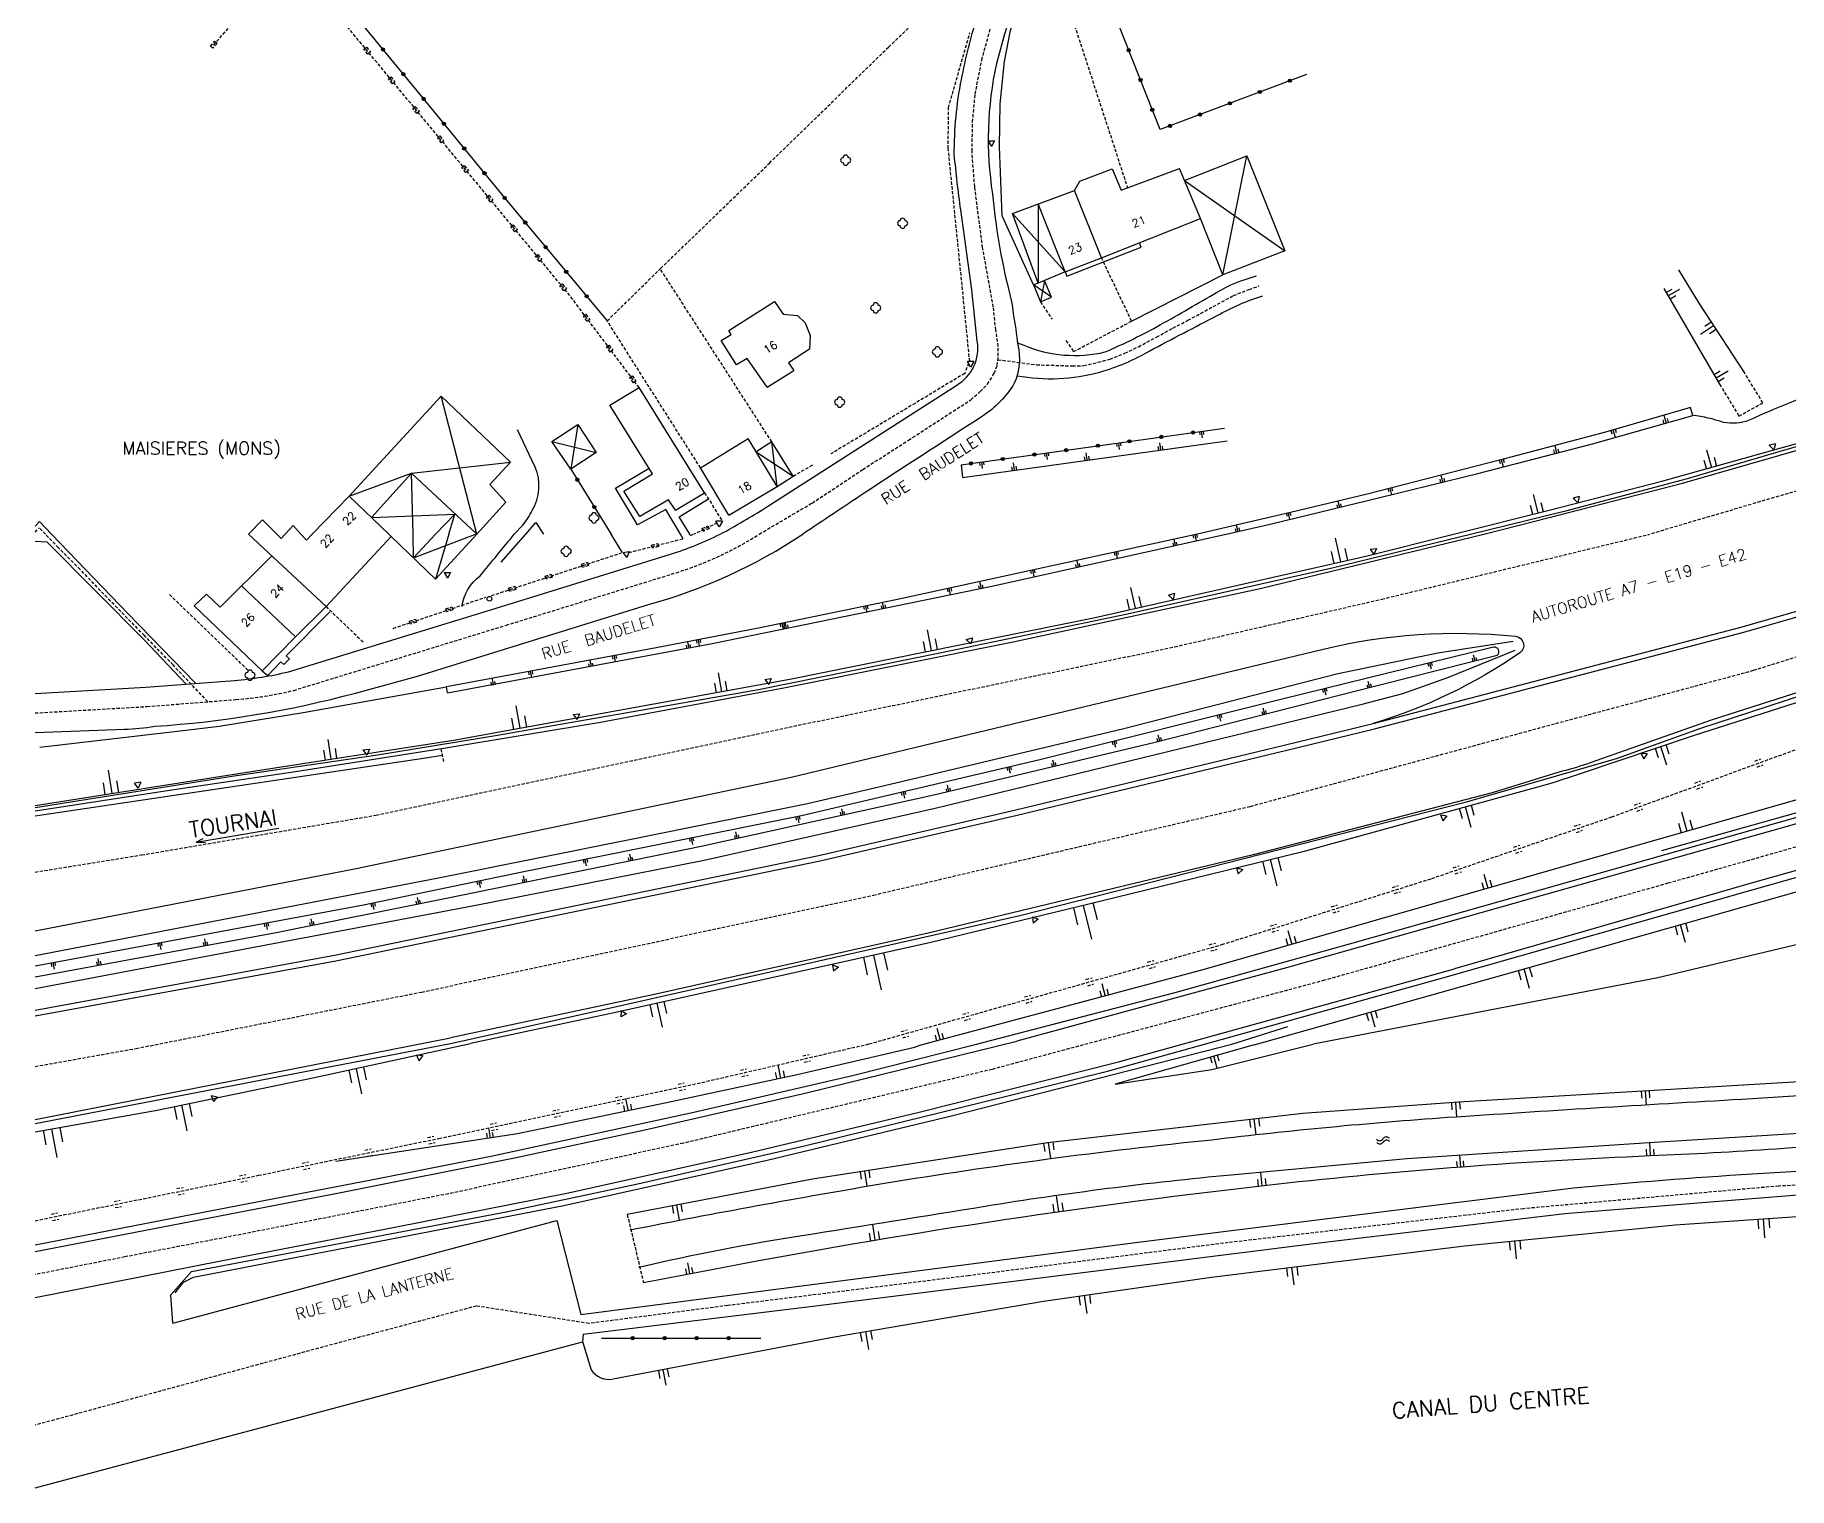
# Model space of a CAD drawing. Header units: millimetres. Extents: x 120999 to 122000, y 130000 to 131001.
# Drawn here: x 121000 to 121274, y 130351 to 130577.9 of the extents above; entities that cross this region are included whole.
import ezdxf
from ezdxf.enums import TextEntityAlignment as Align

# ---------------------------------------------------------------- set-up
doc = ezdxf.new("R2010")
doc.units = ezdxf.units.MM
doc.linetypes.add('DASHED', pattern=[0.75, 0.5, -0.25])
doc.layers.get('0').update_dxf_attribs({"linetype": 'CONTINUOUS'})
for name, color, linetype in [('W0001', 6, 'DASHED'), ('W0008', 7, 'CONTINUOUS'), ('W0100', 7, 'CONTINUOUS'), ('W0112', 1, 'DASHED'), ('W0211', 2, 'CONTINUOUS'), ('W0220', 5, 'DASHED'), ('W0300', 7, 'CONTINUOUS'), ('W0310', 3, 'CONTINUOUS'), ('W0322', 7, 'CONTINUOUS'), ('W0420', 7, 'CONTINUOUS'), ('W0471', 7, 'CONTINUOUS'), ('W0515', 5, 'CONTINUOUS'), ('W0980', 7, 'CONTINUOUS'), ('W0984', 7, 'CONTINUOUS'), ('W0989', 7, 'CONTINUOUS'), ('W0991', 7, 'CONTINUOUS')]:
    doc.layers.add(name, color=color, linetype=linetype)
doc.styles.get("Standard").update_dxf_attribs({"font": 'romans.shx', "width": 0.85})

# ---------------------------------------------------------------- blocks, each defined once
blk = doc.blocks.new('OH01')
at = {"layer": 'W0322', "color": 0}
for radius in [0.25, 0.15]:
    blk.add_circle((0, 0), radius, dxfattribs=at)
blk = doc.blocks.new('TP15')
at = {"color": 0}
for p, q in [((0, 1), (0, 0)), ((-0.289, 0.5), (-0.289, 0)), ((0.289, 0.5), (0.289, 0))]:
    blk.add_line(p, q, dxfattribs=at)
blk = doc.blocks.new('BI04')
at = {"layer": 'W0471', "color": 0}
for p, q in [((-1, -0.58), (0, 1.15)), ((0, 1.15), (1, -0.58)), ((-1, -0.58), (1, -0.58))]:
    blk.add_line(p, q, dxfattribs=at)
blk = doc.blocks.new('TP10')
at = {"layer": 'W0300', "color": 0}
for centre, start, end in [((-0.4, 0), 90, 270), ((0, 0.4), 0, 180), ((0.4, 0), 270, 90), ((0, -0.4), 180, 360)]:
    blk.add_arc(centre, 0.4, start, end, dxfattribs=at)
blk = doc.blocks.new('OH02')
at = {"layer": 'W0112', "color": 0}
for p, q in [((-0.5, 0.25), (0.5, 0.25)), ((-0.5, -0.25), (-0.5, 0.25)), ((0.5, 0.25), (0.5, -0.25)), ((0.5, -0.25), (-0.5, -0.25))]:
    blk.add_line(p, q, dxfattribs=at)
blk = doc.blocks.new('TP06')
at = {"layer": 'W0220', "color": 0}
for p, q in [((-0.5, 0.5), (0.5, 0.5)), ((-0.5, -0.5), (0.5, -0.5))]:
    blk.add_line(p, q, dxfattribs=at)
blk = doc.blocks.new('TP09')
at = {"color": 2}
blk.add_line((0, -1), (0, 1), dxfattribs=at)
blk = doc.blocks.new('BI02')
at = {"layer": 'W0420', "color": 0}
blk.add_circle((0, 0), 0.75, dxfattribs=at)
blk = doc.blocks.new('TP12')
at = {"layer": 'W0515', "color": 0}
for centre, start, end in [((-0.5, 0.625), 216.8699, 323.1301), ((0.5, -0.125), 36.8699, 143.1301), ((0.5, -0.625), 36.8699, 143.1301), ((-0.5, 0.125), 216.8699, 323.1301)]:
    blk.add_arc(centre, 0.625, start, end, dxfattribs=at)

msp = doc.modelspace()

# ---------------------------------------------------------------- linework, layer by layer
at = {"layer": 'W0001'}
for points in [[(121113.13, 130500), (121121.38, 130504.86), (121129.32, 130510.11), (121136.47, 130514.69), (121142.77, 130518.79), (121146.2, 130520.99), (121147.65, 130522.29), (121148.8, 130523.42), (121149.85, 130525.14), (121150.3, 130526.33), (121150.48, 130527.81), (121150.45, 130529.32), (121150.09, 130531.89), (121149.7, 130535.48), (121148.03, 130544.76), (121146.79, 130554.25), (121146.37, 130559.77), (121146.46, 130564.37), (121146.86, 130568.72), (121147.9, 130574.05), (121149.38, 130579.5)], [(121500, 130579.91), (121493.48, 130577.48), (121472.18, 130570.03), (121447.59, 130561.33), (121424.36, 130553.34), (121400.99, 130545.67), (121378.3, 130538.07), (121361.05, 130532.67), (121344.01, 130527.52), (121321.69, 130520.44), (121301.91, 130514.61), (121252.28, 130500)], [(121150.41, 130527.25), (121156.45, 130526.46), (121162.05, 130526.27), (121163.83, 130526.32), (121166.05, 130526.84), (121167.93, 130527.33), (121170.25, 130528.27), (121172.37, 130529.28), (121175.2, 130530.79), (121177.75, 130532.18), (121180.11, 130533.4), (121187.21, 130537.26), (121189.66, 130538.23), (121191.25, 130538.76)], [(121000, 130500.31), (121000.64, 130501)], [(121448.03, 130500), (121405.1, 130487.82), (121366.01, 130476.79), (121312.62, 130461.72), (121255.1, 130445.48), (121201.43, 130430.32), (121149.53, 130416.42), (121101.28, 130404.88), (121064.6, 130396.99), (121032.17, 130390.64), (121014.04, 130387.13), (121000, 130384.36)], [(121000, 130416.87), (121015.79, 130419.68), (121060.38, 130428.49), (121130.96, 130443.63), (121189.84, 130457.49), (121237.58, 130470.44), (121268.48, 130478.74), (121298.85, 130488.31), (121338.55, 130500)], [(121001.61, 130500), (121000.64, 130501)], [(121026.99, 130473.82), (121021.55, 130479.58), (121017.07, 130484.18), (121011.79, 130489.55), (121007.03, 130494.49), (121003.66, 130497.88), (121001.61, 130500)], [(121368.62, 130399.09), (121338.81, 130399.92), (121306.43, 130399.74), (121272.4, 130398.19), (121232.54, 130394.66), (121186.41, 130389.36), (121145.84, 130384.19), (121108.2, 130379.53), (121086.53, 130376.73), (121068.94, 130379.45), (121047.19, 130373.65), (121000, 130360.85)]]:
    msp.add_lwpolyline(points, dxfattribs=at)
for points in [[(121000, 130447.23), (121016.64, 130449.9), (121053.26, 130456.11), (121117.76, 130469.85), (121178.03, 130482.41), (121210.39, 130489.85), (121252.28, 130500, -0.006778)], [(121000, 130472.07), (121017.5, 130473.08), (121031.38, 130474.17, 0.039771), (121040.4, 130475.6), (121073.59, 130485.78), (121100.15, 130493.98, 0.06731), (121113.13, 130500, 0.041702)]]:
    msp.add_lwpolyline(points, format="xyb", dxfattribs=at)
at = {"layer": 'W0008'}
for points in [[(121170.02, 130630.54, 0.098476), (121166.57, 130626.73, 0.114761), (121164.99, 130621.82, -0.021975), (121161.47, 130606.6, -0.023622), (121156.19, 130591.54, 0.03421), (121150.18, 130573.52, 0.091936), (121149.57, 130553.13, 0.038344), (121152.12, 130538.07, -0.036239), (121152.82, 130534.46, -0.008866), (121153.52, 130529.55, -0.165306), (121152.98, 130523.56, -0.108736), (121148.01, 130518.41, 0.001914), (121129.5, 130506.38, 0.000922), (121119.94, 130500, -0.007541)], [(121226.35, 130500), (121234.31, 130502.02), (121257.34, 130507.97), (121292.72, 130518.12, 0.006868), (121328.1, 130528.5, -0.002577), (121358.05, 130537.57, 0.009286), (121386.49, 130546.6, 0.003056), (121411.13, 130555.1), (121430.06, 130561.51), (121455.24, 130570.27), (121478.27, 130578.22), (121488.75, 130581.9), (121495.17, 130584.06), (121500, 130585.93)], [(121114.15, 130504.15), (121143.99, 130523.28, 0.309175), (121147.2, 130530.14), (121146.32, 130538.18), (121144.6, 130550.65, -0.007986), (121143.6, 130559.3, -0.048602), (121144.72, 130570.98, -0.025587), (121147.17, 130580.82, -0.025407)], [(121153.49, 130529.87), (121154.47, 130529.49, 0.157011), (121167.17, 130528.46, 0.026828), (121175.82, 130532.72, 0.005071), (121184.59, 130537.76, -0.070455), (121190.79, 130540.32)], [(121153.41, 130524.75, 0.113883), (121166.32, 130525.32, 0.065313), (121174.13, 130528.64, -0.002271), (121184.67, 130534.14, -0.051653), (121191.78, 130537.22, -0.56005)], [(121290.13, 130525.88, 0.033091), (121274.04, 130520.48, 0.013964), (121267.76, 130517.78, -0.137006), (121263.77, 130517.45, 0.05827), (121258.96, 130518.53, 2.41543)], [(121107.04, 130500, 0.019545), (121114.15, 130504.15)], [(121000, 130469.05), (121013.95, 130469.54, 0.029672), (121018.7, 130469.99, 0.049288), (121050.04, 130475.19), (121059.75, 130477.83), (121095.85, 130489.01, 0.07979), (121119.94, 130500, 0.07979)], [(121000, 130475.09), (121017.29, 130476.09), (121031.15, 130477.17, 0.039358), (121039.61, 130478.51), (121072.7, 130488.66), (121099.26, 130496.87, 0.041702), (121107.04, 130500, 0.041702)], [(121356.53, 130500), (121313.2, 130486.87), (121289.68, 130479.84), (121261.99, 130471.02), (121242.95, 130464.28, -0.023501), (121238.58, 130462.97), (121227.63, 130459.62), (121190.3, 130449.9), (121139.5, 130437.71), (121096.52, 130428.05), (121064.89, 130421.33)], [(121000, 130438.03), (121050.18, 130447.78), (121118.11, 130462.07), (121188.68, 130479), (121201, 130482, -0.084832), (121231.28, 130484.05, -0.697876), (121231.95, 130481.48, -0.078603), (121209.03, 130470.43, 15.685244)], [(121021.51, 130376.78), (121081.52, 130392.83), (121085.26, 130378.14), (121171.91, 130389.36), (121240.33, 130397.93, -0.015272), (121296.23, 130401.4, -0.023853), (121368.61, 130400.87, -3.252177)]]:
    msp.add_lwpolyline(points, format="xyb", dxfattribs=at)
for points in [[(121002.56, 130500), (121000.7, 130501.96), (121000, 130501.23)], [(121000, 130424.77), (121046.96, 130433.37), (121122.39, 130448.91), (121153.41, 130456.1), (121195.57, 130466.25), (121209.25, 130469.59), (121266.93, 130484.68), (121320.19, 130500)], [(121000, 130425.65), (121046.79, 130434.23), (121122.2, 130449.76), (121153.21, 130456.95), (121195.36, 130467.1), (121209.03, 130470.43), (121266.7, 130485.52), (121317.03, 130500)], [(121000, 130456.8), (121021.35, 130460.09), (121040.68, 130462.93), (121064.16, 130466.62), (121088.32, 130470.65), (121117.21, 130476.04), (121152.81, 130483.2), (121191.4, 130491.53), (121226.35, 130500)], [(121025.11, 130476.69), (121014.52, 130487.57), (121002.56, 130500)], [(121146.88, 130420.31), (121177.91, 130428.39), (121205.93, 130436.2), (121318.3, 130467.99), (121390.33, 130488.34), (121431.56, 130500)], [(121435.38, 130500), (121385.38, 130486), (121311.19, 130464.92), (121233.75, 130443.12), (121196.23, 130432.49), (121153.39, 130420.83)], [(121219.9, 130430.69), (121267.86, 130444.34), (121333.41, 130462.9), (121347.51, 130466.87), (121395.11, 130480.39), (121452.21, 130496.44), (121464.5, 130500)], [(121461.1, 130500), (121440.28, 130494.17), (121388.86, 130479.57), (121345.68, 130467.35), (121267.95, 130445.46), (121221.73, 130432.13)], [(121000, 130498.92), (121001.86, 130498.79), (121017.04, 130483.51), (121023.6, 130476.57)], [(121000, 130455.99), (121060.69, 130465.02), (121063.63, 130465.47)], [(121000, 130380.8), (121029.03, 130386.53), (121056.18, 130391.77), (121083.31, 130397.14), (121112.13, 130403.52), (121138.1, 130409.74), (121169.23, 130417.59), (121221.73, 130432.13)], [(121021.51, 130376.78), (121021.2, 130381.18), (121024.45, 130384.84), (121073.6, 130394.16), (121093.91, 130398.5), (121120.22, 130404.46), (121147.97, 130411.3), (121167.56, 130416.12), (121219.9, 130430.69)], [(121000, 130408.57), (121064.89, 130421.33)], [(121000, 130387.98), (121016.98, 130391.24), (121047.79, 130397.21), (121074.92, 130402.59), (121095.25, 130406.99), (121120.51, 130412.74), (121153.39, 130420.83)], [(121000, 130389), (121023.27, 130393.55), (121053.87, 130399.41), (121071.46, 130402.91), (121102.9, 130409.71), (121127.91, 130415.5), (121146.88, 130420.31)], [(121085.6, 130375.05), (121121.5, 130379.41), (121160.78, 130384.34), (121200.63, 130389.33), (121238.97, 130393.91), (121276.68, 130396.93), (121290.98, 130397.63), (121313.69, 130398.21), (121324.4, 130398.33), (121341.43, 130398.21), (121368.59, 130397.16)], [(121000, 130351.05), (121085.53, 130373.87)]]:
    msp.add_lwpolyline(points, dxfattribs=at)
at = {"layer": 'W0100'}
for points in [[(121160.94, 130540.97), (121156.71, 130539.22), (121152.68, 130550.08), (121162.36, 130553.69), (121163.22, 130555.11), (121168.25, 130557.06), (121169.66, 130553.7), (121178.8, 130557.08)], [(121182.08, 130549.28), (121178.8, 130557.08)], [(121179.57, 130555.25), (121189.33, 130559.07), (121195.24, 130544.25), (121185.57, 130540.5), (121182.08, 130549.28)], [(121185.57, 130540.5), (121189.33, 130559.07)], [(121179.57, 130555.25), (121195.24, 130544.25)], [(121156.71, 130551.59), (121156.71, 130539.22)], [(121160.94, 130540.97), (121156.71, 130551.59)], [(121166.58, 130543.18), (121162.36, 130553.69)], [(121160.94, 130540.97), (121152.68, 130550.08)], [(121166.58, 130543.18), (121182.08, 130549.28)], [(121160.94, 130540.97), (121166.58, 130543.18)], [(121156.71, 130539.22), (121155.97, 130538.93), (121157.08, 130536.27), (121158.81, 130536.99), (121157.68, 130539.62), (121157.08, 130536.27)], [(121158.81, 130536.99), (121155.97, 130538.93)], [(121109.6, 130526.44), (121107.19, 130530.24), (121108.77, 130531.19), (121108.37, 130531.82), (121115.53, 130536.32), (121116.88, 130534.38), (121119.09, 130534.16), (121120.3, 130532.99), (121121.07, 130531.05), (121120.98, 130528.89), (121117.69, 130526.78), (121118.54, 130525.54)], [(121111.25, 130527.45), (121109.6, 130526.44)], [(121114.36, 130522.96), (121111.25, 130527.45)], [(121114.36, 130522.96), (121118.54, 130525.54)], [(121049.09, 130505.93), (121063.42, 130521.53), (121074.27, 130511.24), (121071.05, 130507.75), (121073.53, 130505), (121069, 130500), (121063.42, 130521.53)], [(121098.97, 130505.36), (121094.5, 130502.78), (121091.98, 130506.71), (121096.47, 130509.43), (121089.78, 130520.12), (121094.36, 130522.88)], [(121104.6, 130506.47), (121094.36, 130522.88)], [(121080.74, 130514.47), (121084.81, 130517.12), (121087.68, 130512.76), (121083.69, 130510.15), (121080.74, 130514.47), (121087.68, 130512.76)], [(121084.81, 130517.12), (121083.69, 130510.15)], [(121103.96, 130510.35), (121111.41, 130514.96)], [(121115.91, 130507.44), (121111.41, 130514.96)], [(121115.91, 130507.44), (121118.43, 130509.08), (121115.1, 130514.41), (121112.66, 130512.87), (121118.43, 130509.08)], [(121115.91, 130507.44), (121115.1, 130514.41)], [(121049.09, 130505.93), (121058.82, 130509.5), (121074.27, 130511.24)], [(121108.4, 130502.94), (121103.96, 130510.35)], [(121058.82, 130509.5), (121052.54, 130502.61), (121065.55, 130503.12)], [(121059.08, 130500), (121058.82, 130509.5)], [(121058.82, 130509.5), (121069, 130500)], [(121043.29, 130500), (121049.09, 130505.93), (121055.25, 130500)], [(121100.05, 130503.73), (121098.97, 130505.36)], [(121100.05, 130503.73), (121104.6, 130506.47)], [(121108.4, 130502.94), (121115.91, 130507.44)], [(121033.34, 130500), (121035.54, 130502.24), (121037.75, 130500)], [(121062.58, 130500), (121065.55, 130503.12)], [(121064.66, 130500), (121065.55, 130503.12)], [(121045.45, 130488.69), (121033.34, 130500)], [(121037.75, 130500), (121038.44, 130499.31), (121039.05, 130500)], [(121039.05, 130500), (121040.31, 130501.33), (121041.53, 130500)], [(121041.53, 130500), (121042.4, 130499.08), (121043.29, 130500)], [(121045.45, 130488.69), (121055.65, 130499.61)], [(121055.65, 130499.61), (121055.25, 130500)], [(121062.54, 130492.98), (121055.65, 130499.61)], [(121059.1, 130496.29), (121059.08, 130500)], [(121059.1, 130496.29), (121068.83, 130500)], [(121059.1, 130496.29), (121062.58, 130500)], [(121064.66, 130500), (121062.54, 130492.98)], [(121062.54, 130492.98), (121069, 130500)], [(121024.86, 130488.8), (121026.78, 130490.61), (121028.93, 130488.58), (121036.98, 130496.6)], [(121040.7, 130483.94), (121032.21, 130491.97)], [(121035.49, 130478.63), (121024.86, 130488.8)], [(121040.7, 130483.94), (121045.45, 130488.69)], [(121035.49, 130478.63), (121040.7, 130483.94)]]:
    msp.add_lwpolyline(points, dxfattribs=at)
at = {"layer": 'W0112'}
for points in [[(121157.98, 130592.96), (121170.67, 130554.08)], [(121027.86, 130576.37), (121039.82, 130589.93)], [(121094.36, 130522.88), (121083.55, 130537.25), (121040.4, 130589.37)], [(121103.96, 130510.35), (121089.38, 130533.3), (121097.73, 130541.5), (121114.71, 130557.93), (121133.35, 130576.08), (121140.71, 130583.15)], [(121146.02, 130526.97), (121142.66, 130560.23), (121142.69, 130566.57), (121146.03, 130578.27)], [(121161.05, 130530.25), (121162.24, 130528.51), (121171.3, 130533.26), (121166.58, 130543.18)], [(121115.1, 130514.41), (121097.67, 130541.44)], [(121157.08, 130536.27), (121158.87, 130533.57)], [(121145.83, 130526.71), (121145.24, 130525.1), (121124.33, 130512.54)], [(121263.17, 130523.42), (121266.18, 130518.45), (121269.93, 130520.52), (121267.03, 130525.23)], [(121118.43, 130509.08), (121121.6, 130510.87)], [(121104.6, 130506.47), (121107.37, 130502.01)], [(121092.72, 130497.12), (121101.25, 130499.29)], [(121102.4, 130499.8), (121102.91, 130500)], [(121106.54, 130501.71), (121102.91, 130500)], [(121071.31, 130490.4), (121091.63, 130497.08)], [(121033.25, 130478.77), (121020.8, 130490.74)], [(121045.45, 130488.69), (121051.42, 130483)], [(121055.95, 130485.29), (121070.4, 130490.15)], [(121092.51, 130393.73), (121095.04, 130383.15)]]:
    msp.add_lwpolyline(points, dxfattribs=at)
at = {"layer": 'W0211'}
for points in [[(121221.58, 130500), (121236.56, 130503.76), (121254.13, 130508.25), (121277.25, 130514.72), (121312.95, 130524.9), (121345.55, 130534.71), (121357.77, 130538.48), (121377.9, 130544.74, -0.287922), (121379.49, 130546.22), (121383.1, 130547.52), (121388.85, 130549.61), (121399.25, 130553.13), (121410.06, 130556.79), (121421.13, 130560.56), (121433.6, 130564.8), (121445.31, 130568.84), (121455.83, 130572.54), (121468.43, 130576.9), (121480.47, 130581.15), (121487.6, 130583.73), (121500, 130588.18)], [(121000, 130430.87), (121037.4, 130437.76), (121064.03, 130443.11), (121104.04, 130451.27), (121140.41, 130459.29), (121174.96, 130467.53), (121205.98, 130475.43), (121228.42, 130481.08, 0.797411), (121227.86, 130482.33), (121194.82, 130474.21), (121156.96, 130464.75), (121119.73, 130455.99), (121076.11, 130447.2), (121051.31, 130442.04), (121000, 130432.52)], [(121190.43, 130420.25), (121236.53, 130433.19), (121300.35, 130451.27), (121338.73, 130462.06, -0.396839), (121365.41, 130449.79, -0.12188), (121367.58, 130434.41), (121367.37, 130415.55, 0.285377), (121368.49, 130413.7, 0.669391)], [(121368.56, 130402.96), (121364.95, 130403.27, -0.423187), (121355.65, 130412.63), (121355.25, 130419.87), (121353.57, 130441, 0.277252), (121346.67, 130450.94, 0.128325), (121337.81, 130450.8), (121266.83, 130433.88), (121253.5, 130430.73), (121199.66, 130420.36)], [(121095.04, 130383.15), (121109.28, 130385.84, -0.01897), (121193.79, 130398.48, -0.017309), (121252.3, 130402.94, 0.013365), (121291.71, 130405.62), (121350.07, 130409.24)]]:
    msp.add_lwpolyline(points, format="xyb", dxfattribs=at)
for points in [[(121267.03, 130525.23), (121259.96, 130536.06), (121256.78, 130541.27)], [(121254.45, 130538.37), (121263.17, 130523.42)], [(121258.96, 130518.53), (121258.6, 130519.76), (121245.34, 130515.94), (121228.77, 130511.53), (121208.11, 130506.26), (121196.13, 130503.37), (121181.58, 130500)], [(121186.1, 130500), (121193.17, 130501.62), (121210.1, 130505.71), (121225.41, 130509.47), (121243.33, 130514.11), (121258.96, 130518.53)], [(121144.69, 130510.84), (121144.88, 130508.86), (121186.21, 130514.59)], [(121000, 130457.64), (121033.74, 130462.92), (121065.37, 130467.81), (121117.92, 130477.33), (121165.6, 130487.01), (121207.88, 130496.56), (121221.58, 130500)], [(121181.58, 130500), (121150.05, 130493.12), (121134.75, 130489.8), (121113.01, 130485.31), (121097.04, 130482.24), (121064.28, 130476.15)], [(121064.42, 130475.22), (121105.8, 130482.9), (121149.45, 130491.86), (121186.1, 130500)], [(121361.24, 130500), (121326.04, 130489.31), (121284.57, 130476.7), (121259.01, 130468.49), (121241.37, 130462.57), (121236.81, 130461.05), (121198.06, 130450.41), (121166.53, 130442.68), (121139.75, 130436.19), (121089.76, 130425.11), (121068.01, 130420.43)], [(121422.37, 130500), (121378.75, 130487.83), (121273.2, 130457.95)], [(121000.75, 130466.73), (121022.65, 130469.31), (121028.76, 130469.99), (121041.89, 130472.13), (121064.28, 130476.15)], [(121064.42, 130475.22), (121064.28, 130476.15)], [(121273.2, 130457.95), (121182.43, 130431.94), (121138.35, 130420.18)], [(121000, 130406.66), (121019.06, 130410.06), (121043.38, 130415.09), (121068.01, 130420.43)], [(121138.35, 130420.18), (121137.2, 130419.76), (121119.07, 130415.57), (121098.63, 130411.18), (121075.37, 130406.36), (121046.99, 130402.05)], [(121190.43, 130420.25), (121168.74, 130414.08), (121183.83, 130416.38), (121199.66, 130420.36)], [(121350.22, 130418.88), (121273, 130414.3), (121222.39, 130411.28), (121198.06, 130409.54), (121158.18, 130404.95), (121121.47, 130399.26), (121092.51, 130393.73)]]:
    msp.add_lwpolyline(points, dxfattribs=at)
at = {"layer": 'W0220'}
for points in [[(121130.28, 130420.39), (121185.41, 130435.9), (121218.19, 130446.22), (121246.33, 130455.85), (121283.64, 130469.51), (121311.45, 130478.6), (121352.64, 130491.33), (121380.63, 130499.4), (121382.72, 130500)], [(121000, 130392.78), (121034.89, 130399.87), (121063.08, 130405.63), (121103.45, 130414.21), (121130.28, 130420.39)]]:
    msp.add_lwpolyline(points, dxfattribs=at)
at = {"layer": 'W0310'}
for points in [[(121155.97, 130538.93), (121151.1, 130549.71), (121150.67, 130560.54), (121150.76, 130567.21), (121151.46, 130573.81), (121152.4, 130578.65), (121153.97, 130583.61), (121156.19, 130589.96), (121157.04, 130591.81), (121157.98, 130592.96)], [(121072.82, 130495.6), (121076.66, 130500)], [(121076.66, 130500), (121078.24, 130501.83), (121079.43, 130500)]]:
    msp.add_lwpolyline(points, dxfattribs=at)
at = {"layer": 'W0322'}
for points in [[(121062.95, 130622.94), (121052.11, 130608.96), (121047.9, 130603.59), (121041.58, 130591.02), (121045.51, 130586.42), (121059.65, 130569.26), (121073.35, 130552.53), (121089.38, 130533.3)], [(121198.61, 130571.8), (121175.76, 130563.18), (121161.65, 130598.83)], [(121500, 130586.4), (121486.55, 130581.72), (121456.35, 130571.3), (121427, 130561.03), (121401.13, 130552.29), (121380.2, 130545.14), (121364.24, 130540.03), (121335.78, 130531.24), (121312.43, 130524.29), (121272.07, 130512.76), (121258.1, 130508.66), (121239.08, 130503.61), (121224.46, 130500)], [(121144.69, 130510.84), (121185.84, 130516.57)], [(121083.69, 130510.15), (121090, 130500)], [(121224.46, 130500), (121202.61, 130494.71), (121170.68, 130487.5), (121141.6, 130481.47), (121113.03, 130475.71), (121095.2, 130472.54), (121071.95, 130468.49), (121053.52, 130465.48), (121031.1, 130462.19), (121000, 130457.26)], [(121065.18, 130420.53), (121089.24, 130425.88), (121153.85, 130440.46), (121223.64, 130458.19), (121247.07, 130464.98), (121260.06, 130469.64), (121284.3, 130477.54), (121358.26, 130500)], [(121091.73, 130497.19), (121090, 130500)], [(121429.95, 130500), (121414.11, 130495.56), (121339.13, 130474.44), (121254.11, 130450.57)], [(121230.93, 130483.22), (121219.16, 130481.4), (121203.31, 130478.13), (121170.08, 130469.59), (121133.59, 130460.91), (121120.69, 130457.9), (121093.12, 130452.3), (121063.05, 130446.27), (121000, 130434.16)], [(121000, 130429.02), (121068.6, 130442.02), (121104.54, 130449.07), (121140.59, 130457.19), (121207.34, 130473.43), (121213.65, 130475.13), (121220.71, 130477.59), (121231.2, 130481.87)], [(121186.97, 130420.36), (121195.73, 130423.11)], [(121000, 130407.98), (121065.18, 130420.53)], [(121021.91, 130381.53), (121023.17, 130383.2), (121024.74, 130383.94), (121082.59, 130395.13), (121114.35, 130402.25), (121143.59, 130409.26), (121186.97, 130420.36)], [(121088.48, 130374.45), (121113.36, 130374.45)]]:
    msp.add_lwpolyline(points, dxfattribs=at)
at = {"layer": 'W0515'}
for points in [[(121092.98, 130391.36, -0.007093), (121132.7, 130398.63, -0.015231), (121183.82, 130405.43, -0.012355), (121220.63, 130408.93, -0.002399), (121266.68, 130411.77), (121350.2, 130417.15)], [(121350.04, 130411.14), (121295.76, 130407.67), (121252.15, 130404.96), (121214.32, 130402.43), (121186.86, 130399.9, 0.017421), (121148.4, 130395, -0.001448), (121119.76, 130390.42, 0.017917), (121094.34, 130385.49, 0.269276)], [(121085.6, 130375.05), (121085.52, 130373.89), (121086.85, 130369.48, 0.293119), (121090.32, 130368.06), (121124.57, 130374.59), (121157.52, 130380.24), (121183.79, 130383.98), (121223.29, 130388.88), (121256.24, 130392.16), (121309.66, 130395.76), (121329.44, 130396.91)]]:
    msp.add_lwpolyline(points, format="xyb", dxfattribs=at)
at = {"layer": 'W0984'}
for points in [[(121025.15, 130451.89), (121038.08, 130454.08)], [(121025.15, 130451.89), (121026.25, 130452.48)], [(121025.15, 130451.89), (121026.61, 130451.82)]]:
    msp.add_lwpolyline(points, dxfattribs=at)
at = {"layer": 'W0989'}
for points in [[(121160.94, 130540.97), (121161.19, 130540.31), (121172.79, 130544.84), (121172.52, 130545.52)], [(121171.3, 130533.26), (121185.57, 130540.5)], [(121100.81, 130500), (121098.52, 130503.85), (121094.12, 130501.45), (121090.68, 130507.17), (121095.91, 130510.31)], [(121102.28, 130500), (121100.63, 130502.7), (121105.19, 130505.52)], [(121101.25, 130499.29), (121100.81, 130500)], [(121102.4, 130499.8), (121102.28, 130500)], [(121035.49, 130478.63), (121036.36, 130477.92), (121038.4, 130480.08), (121038.86, 130479.62), (121039.74, 130480.54), (121039.24, 130481), (121046.04, 130487.87)]]:
    msp.add_lwpolyline(points, dxfattribs=at)
for points in [[(121077.67, 130503.7, 0.238152), (121078.14, 130510.47), (121075.34, 130516.3)], [(121074.87, 130500), (121076.21, 130501.4, 0.037447), (121077.67, 130503.7, 0.079958)], [(121066.7, 130488.71, -0.200718), (121069.51, 130493.47, -0.000039), (121074.87, 130500, -0.000039)]]:
    msp.add_lwpolyline(points, format="xyb", dxfattribs=at)

# ---------------------------------------------------------------- block references
at = {"layer": 'W0112'}
for name, p, rotation in [('OH02', (121027.91, 130576.43), 48.56094047473026), ('OH02', (121051.88, 130575.51), 129.6239207356992), ('OH02', (121055.71, 130570.88), 129.6239207356992), ('OH02', (121059.53, 130566.26), 129.6239207356992), ('OH02', (121063.36, 130561.64), 129.6239207356992), ('OH02', (121067.18, 130557.02), 129.6239207356992), ('OH02', (121071.01, 130552.4), 129.6239207356992), ('OH02', (121074.84, 130547.78), 129.6239207356992), ('OH02', (121078.66, 130543.15), 129.6239207356992), ('OH02', (121082.49, 130538.53), 129.6239207356992), ('OH02', (121086.16, 130533.79), 126.9385086333505), ('OH02', (121089.76, 130528.99), 126.9385086333505), ('OH02', (121093.37, 130524.19), 126.9385086333505), ('OH02', (121104.77, 130500.88), 205.2358508682892), ('OH02', (121096.87, 130498.18), 14.29312868237648), ('OH02', (121085.93, 130495.21), 18.20286475307341), ('OH02', (121074.53, 130491.46), 18.20286475307341), ('OH02', (121080.23, 130493.34), 18.20286475307341), ('OH02', (121064.71, 130488.24), 18.60853130790209), ('OH02', (121059.03, 130486.33), 18.60853130790209), ('TP09', (121063.64, 130465.48), 11.29562999324915)]:
    msp.add_blockref(name, p, dxfattribs=dict(at, rotation=rotation))
at = {"layer": 'W0211'}
for p, xscale, yscale, zscale, rotation in [((121255.13, 130537.21), 2.027449859260566, 2.027449859260566, 2.027449859260566, 300.258842955429), ((121262.23, 130532.58), 2.422714693407364, 2.422714693407364, 2.422714693407364, 123.1615151875065), ((121262.63, 130524.34), 2.190026081778875, 2.190026081778875, 2.190026081778875, 300.2588429554703), ((121254.79, 130517.35), 1.261955274277913, 1.261955274277913, 1.261955274277913, 15.81277882831753), ((121182.24, 130516.06), 1.049221008874602, 1.049221008874602, 1.049221008874602, 187.9283307628901), ((121246.56, 130516.29), 1.224654930830926, 1.224654930830926, 1.224654930830926, 196.0732097417977), ((121169.29, 130514.26), 1.049221008874602, 1.049221008874602, 1.049221008874602, 187.9283307628901), ((121175.82, 130513.15), 1.143543263528591, 1.143543263528591, 1.143543263528591, 7.893279334564581), ((121237.7, 130512.65), 1.21455261765184, 1.21455261765184, 1.21455261765184, 14.50117852446195), ((121261.89, 130510.42), 2.877422680016643, 2.877422680016644, 2.877422680016644, 15.63113989398244), ((121147.89, 130511.28), 1.049221008874602, 1.049221008874602, 1.049221008874602, 187.9283307628901), ((121152.97, 130509.99), 1.143543263528591, 1.143543263528591, 1.143543263528591, 7.893279334564581), ((121158.01, 130512.69), 1.049221008874602, 1.049221008874602, 1.049221008874602, 187.9283307628901), ((121164.32, 130511.56), 1.143543263528591, 1.143543263528591, 1.143543263528591, 7.893279334564581), ((121229.09, 130511.61), 1.152231506663099, 1.152231506663099, 1.152231506663099, 194.9167476171046), ((121219.89, 130508.11), 1.1131565733566, 1.1131565733566, 1.1131565733566, 13.79905066343777), ((121203.76, 130504.18), 1.00296218816895, 1.00296218816895, 1.00296218816895, 13.57829096964239), ((121211.69, 130507.17), 1.041522924922836, 1.041522924922836, 1.041522924922836, 194.3010416556318), ((121234.75, 130503.31), 2.973995119870211, 2.973995119870211, 2.973995119870211, 14.09064796903141), ((121195.81, 130503.29), 1.007505138418255, 1.007505138418255, 1.007505138418255, 193.0417066717767), ((121187.89, 130500.41), 1.024119375061319, 1.024119375061319, 1.024119375061319, 12.92505817254411), ((121203.95, 130495.67), 3.77242491858077, 3.77242491858077, 3.77242491858077, 12.72033137653659), ((121171.85, 130488.43), 3.304011651631729, 3.304011651631729, 3.304011651631729, 12.72033137632614), ((121140, 130481.82), 3.310844045560203, 3.310844045560203, 3.310844045560203, 11.48084840189339), ((121107.24, 130475.4), 3.000763314967505, 3.000763314967506, 3.000763314967506, 10.27421074600305), ((121075.74, 130469.69), 3.570648472061303, 3.570648472061303, 3.570648472061303, 10.27421074601416), ((121046.21, 130464.85), 3.130842673622606, 3.130842673622606, 3.130842673622606, 8.778787075470376), ((121253.97, 130466.8), 3.039412538137532, 3.039412538137532, 3.039412538137532, 198.5696559492195), ((121011.97, 130459.51), 3.677811367026682, 3.677811367026682, 3.677811367026682, 8.896380418600263), ((121223.47, 130457.39), 3.322336351877826, 3.322336351877826, 3.322336351877826, 195.3501726186312), ((121258.06, 130453.61), 3.164313810786227, 3.164313810786227, 3.164313810786227, 15.98785815689254), ((121193.02, 130449.18), 4.242973437004771, 4.242973437004768, 4.242973437004768, 193.7841206445059), ((121226.96, 130444.7), 2.305249087667811, 2.305249087667811, 2.305249087667811, 15.98785815692067), ((121163.79, 130442.01), 5.423384304649758, 5.423384304649758, 5.423384304649758, 193.6098757889516), ((121257.06, 130439.01), 2.888150189167783, 2.888150189167783, 2.888150189167783, 195.8139616192639), ((121196.36, 130435.93), 2.281895688608078, 2.281895688608078, 2.281895688608078, 15.98785815686287), ((121131.03, 130434.26), 5.553919930365818, 5.553919930365819, 5.553919930365819, 192.5033305982638), ((121232.61, 130432.09), 3.140777380917743, 3.140777380917743, 3.140777380917743, 195.679150068546), ((121167.15, 130427.86), 2.017663328632522, 2.017663328632522, 2.017663328632522, 14.94107161649172), ((121097.2, 130426.76), 3.867524208978836, 3.867524208978836, 3.867524208978836, 192.5033305983072), ((121208.7, 130425.38), 2.444324955411058, 2.444324955411058, 2.444324955411058, 195.6791500685995), ((121141.38, 130420.98), 1.935126102118164, 1.935126102118164, 1.935126102118164, 14.94107161635524), ((121116.47, 130415.01), 2.138671653244132, 2.138671653244132, 2.138671653244132, 12.13955336775954), ((121184.16, 130418.47), 1.944735860979082, 1.944735860979081, 1.944735860979081, 195.8891261343444), ((121050.21, 130416.51), 4.018982174199723, 4.018982174199723, 4.018982174199723, 191.7630853274688), ((121092.65, 130409.94), 1.933360214494742, 1.933360214494742, 1.933360214494742, 11.69158411165752), ((121251.6, 130413.02), 2.127515185727816, 2.127515185727816, 2.127515185727816, 183.4054992254072), ((121022.94, 130410.86), 4.13190269738477, 4.13190269738477, 4.13190269738477, 191.674537724584), ((121221.96, 130411.25), 2.231119735376637, 2.231119735376637, 2.231119735376637, 184.1072814812121), ((121002.64, 130407.13), 4.572009718214007, 4.572009718214006, 4.572009718214006, 190.1196641426391), ((121071.09, 130405.71), 1.586273147590884, 1.586273147590884, 1.586273147590884, 8.637156516090508), ((121190.47, 130408.66), 2.453069260313686, 2.453069260313686, 2.453069260313686, 186.5561945172107), ((121158.31, 130404.97), 2.519599794219289, 2.519599794219289, 2.519599794219289, 188.8090518536264), ((121252.31, 130402.94), 2.03019286177065, 2.030192861770649, 2.030192861770649, 2.369698142077456), ((121222.66, 130401.19), 1.795356150358557, 1.795356150358557, 1.795356150358557, 4.375903329595033), ((121129.62, 130400.53), 2.384242183218609, 2.384242183218609, 2.384242183218609, 188.809051853605), ((121191.67, 130398.25), 2.090070930846946, 2.090070930846946, 2.090070930846946, 6.444071572633358), ((121100.24, 130395.21), 2.388507244521373, 2.388507244521373, 2.388507244521373, 190.8136580988398), ((121159.88, 130394.2), 2.527703312881854, 2.527703312881854, 2.527703312881854, 8.074419681441853), ((121270.03, 130393.09), 2.998155107896967, 2.998155107896967, 2.998155107896967, 183.8526284002214), ((121131.21, 130389.75), 2.447457158721083, 2.447457158721083, 2.447457158721083, 9.549905239059767), ((121231.16, 130389.67), 2.879848828647152, 2.879848828647152, 2.879848828647152, 185.6837216448635), ((121102.24, 130384.51), 1.730432243603512, 1.730432243603512, 1.730432243603512, 10.68287334651358), ((121196.34, 130385.54), 2.815207431528936, 2.815207431528936, 2.815207431528936, 187.0804658906688), ((121163.93, 130381.16), 2.885171083560364, 2.885171083560364, 2.885171083560364, 188.0851007510773), ((121129.77, 130375.48), 2.879202721074584, 2.879202721074584, 2.879202721074584, 189.7369598094096), ((121098.13, 130369.48), 2.446591105888711, 2.446591105888711, 2.446591105888711, 190.9441064622191)]:
    msp.add_blockref('TP15', p, dxfattribs=dict(at, xscale=xscale, yscale=yscale, zscale=zscale, rotation=rotation))
for p, rotation in [((121181.21, 130499.92), 192.3011207583166), ((121168.89, 130497.23), 192.3011207583166), ((121178.11, 130498.22), 12.52182206793132), ((121155.85, 130494.39), 192.3011207583166), ((121162.95, 130494.86), 12.52182206793132), ((121142.82, 130491.55), 192.264036240096), ((121147.77, 130491.52), 11.60303411554371), ((121129.77, 130488.77), 191.6745389986403), ((121132.56, 130488.39), 11.60303411554371), ((121116.71, 130486.07), 191.6745389986403), ((121117.34, 130485.27), 11.60303411554371), ((121102.11, 130482.2), 10.691286609888), ((121103.62, 130483.5), 190.8816241375653), ((121086.85, 130479.32), 10.691286609888), ((121090.51, 130481.02), 190.5218450738407), ((121224.9, 130480.2), 14.13003511889091), ((121071.58, 130476.44), 10.691286609888), ((121077.4, 130478.59), 190.5218450738407), ((121217.89, 130479.87), 193.7907059797028), ((121201.44, 130475.84), 193.7907059797028), ((121208.47, 130476.06), 14.13003511889091), ((121192.06, 130471.89), 14.29691535379424), ((121185.01, 130471.76), 194.0266831695564), ((121168.58, 130467.65), 194.0266831695564), ((121175.65, 130467.7), 14.29691535379424), ((121152.13, 130463.62), 193.242182135633), ((121159.18, 130463.76), 13.41819724354325), ((121135.65, 130459.74), 193.242182135633), ((121142.71, 130459.83), 13.41819724354325), ((121119.16, 130455.88), 191.3874155719256), ((121126.18, 130456.15), 12.42383687225287), ((121109.64, 130452.51), 12.42383687225287), ((121093.06, 130449.03), 11.53984979438753), ((121102.55, 130452.53), 191.3874155719256), ((121085.95, 130449.19), 191.3874155719256), ((121069.36, 130445.8), 191.7740404346256), ((121076.47, 130445.64), 11.53984979438753), ((121052.78, 130442.34), 191.7740404346256), ((121059.88, 130442.27), 11.3397460238278), ((121036.14, 130439.22), 190.5058253870568), ((121043.27, 130438.94), 11.3397460238278), ((121026.63, 130435.8), 10.31264852866692), ((121009.97, 130432.77), 10.31264852866692), ((121019.49, 130436.13), 190.5058253870568), ((121002.83, 130433.05), 190.5058253870568)]:
    msp.add_blockref('TP15', p, dxfattribs=dict(at, rotation=rotation))
at = {"layer": 'W0220'}
for p, rotation in [((121269.31, 130464.27), 20.11213761380957), ((121259.92, 130460.83), 20.11213761380957), ((121250.53, 130457.39), 20.11213761380957), ((121241.1, 130454.06), 18.88553633959575), ((121231.64, 130450.82), 18.88553633959575), ((121222.18, 130447.59), 18.88553633959575), ((121212.67, 130444.49), 17.47866457239259), ((121203.13, 130441.48), 17.47866457239259), ((121193.6, 130438.48), 17.47866457239259), ((121184.04, 130435.52), 15.71925504859672), ((121174.42, 130432.81), 15.71925504859672), ((121164.79, 130430.1), 15.71925504859672), ((121155.17, 130427.39), 15.71925504859672), ((121135.91, 130421.97), 15.71925504859672), ((121145.54, 130424.68), 15.71925504859672), ((121120.54, 130418.14), 12.96190797956663), ((121110.79, 130415.9), 12.96190797956663), ((121091.26, 130411.62), 12.00230982286625), ((121101.04, 130413.7), 12.00230982286625), ((121081.48, 130409.54), 12.00230982286625), ((121071.69, 130407.46), 12.00230982286625), ((121052.11, 130403.39), 11.54080970343015), ((121061.91, 130405.39), 11.54080970343015), ((121042.32, 130401.39), 11.54080970343015), ((121022.72, 130397.4), 11.48355666389098), ((121032.52, 130399.39), 11.48355666389098), ((121012.92, 130395.41), 11.48355666389098), ((121003.12, 130393.42), 11.48355666389098)]:
    msp.add_blockref('TP06', p, dxfattribs=dict(at, rotation=rotation))
at = {"layer": 'W0300'}
for p in [(121126.64, 130558.41), (121135.53, 130548.55), (121131.33, 130535.34), (121140.97, 130528.47), (121125.7, 130520.62), (121087.31, 130502.54), (121082.96, 130497.33), (121033.58, 130477.98)]:
    msp.add_blockref('TP10', p, dxfattribs=at)
at = {"layer": 'W0322'}
for p, rotation in [((121054.35, 130575.7), 309.4732957289482), ((121170.85, 130575.58), 111.5910809101768), ((121057.52, 130571.84), 309.4732957289482), ((121172.69, 130570.93), 111.5910809101768), ((121196.02, 130570.82), 200.6781872650938), ((121060.7, 130567.98), 309.3122823907898), ((121191.34, 130569.06), 200.6781872650938), ((121174.53, 130566.28), 111.5910809101768), ((121181.99, 130565.53), 200.6781872650938), ((121186.67, 130567.29), 200.6781872650938), ((121063.87, 130564.11), 309.3122823907898), ((121177.31, 130563.76), 200.6781872650938), ((121067.04, 130560.24), 309.3122823907898), ((121070.2, 130556.37), 309.3122823907898), ((121073.37, 130552.5), 309.8179525578133), ((121076.57, 130548.66), 309.8179525578133), ((121079.77, 130544.82), 309.8179525578133), ((121082.98, 130540.98), 309.8179525578133), ((121086.18, 130537.14), 309.8179525578133), ((121180.89, 130515.88), 7.928330762815317), ((121161.08, 130513.12), 7.928330762815317), ((121166.03, 130513.81), 7.928330762815317), ((121170.98, 130514.5), 7.928330762815317), ((121175.94, 130515.19), 7.928330762815317), ((121146.22, 130511.05), 7.928330762815317), ((121151.18, 130511.74), 7.928330762815317), ((121156.13, 130512.43), 7.928330762815317), ((121084.72, 130508.49), 301.8946560954085), ((121087.36, 130504.25), 301.8946560954085)]:
    msp.add_blockref('OH01', p, dxfattribs=dict(at, rotation=rotation))
for p in [(121093.36, 130374.45), (121098.36, 130374.45), (121103.36, 130374.45), (121108.36, 130374.45)]:
    msp.add_blockref('OH01', p, dxfattribs=at)
at = {"layer": 'W0420', "xscale": 0.5, "yscale": 0.5, "zscale": 0.5}
msp.add_blockref('BI02', (121070.98, 130489.91), dxfattribs=at)
at = {"layer": 'W0471', "yscale": 0.5, "zscale": 0.5}
for p, xscale, rotation in [((121149.39, 130561.13), 0.5, 300.1235171740191), ((121146.17, 130526.67), 0.5, 177.8093467479472), ((121271.48, 130513.72), 0.5, 194.0202967296876), ((121240.84, 130505.47), 0.4999999999999998, 195.4047785781791), ((121106.87, 130501.72), 0.5, 180), ((121092.37, 130496.92), 0.5, 309.1304817801867), ((121209.08, 130497.41), 0.5, 307.4414703407022), ((121064.43, 130493.71), 0.5, 300.9967979970563), ((121177.63, 130490.36), 0.5, 317.0827085753755), ((121146.04, 130483.42), 0.5, 315.0374251985918), ((121114.54, 130477.1), 0.5, 308.5371061624846), ((121084.6, 130471.61), 0.5, 307.3400113736546), ((121051.76, 130466.07), 0.5, 306.6919498275008), ((121251.33, 130465.48), 0.5, 298.4742877210165), ((121016.05, 130460.9), 0.5, 186.8339439419821), ((121220, 130455.81), 0.5, 290.5806849384762), ((121188.11, 130447.5), 0.4999999999999998, 285.2740759390144), ((121156.16, 130439.8), 0.5, 277.8634360109761), ((121124.95, 130432.3), 0.5, 278.3766319857796), ((121091.84, 130425.09), 0.5, 268.0224352741683), ((121060.04, 130418.33), 0.4999999999999998, 293.2256665509386), ((121027.97, 130411.95), 0.5, 289.4635304868531)]:
    msp.add_blockref('BI04', p, dxfattribs=dict(at, xscale=xscale, rotation=rotation))
at = {"layer": 'W0515', "rotation": 4.392994917130919}
msp.add_blockref('TP12', (121210.59, 130405.32), dxfattribs=at)

# ---------------------------------------------------------------- texts
at = {"layer": 'W0980'}
msp.add_text('MAISIERES (MONS)', height=2, dxfattribs=at).set_placement((121026.01, 130513.28), align=Align.MIDDLE)
at = {"layer": 'W0984'}
for s, rotation, p in [('TOURNAI', 8.5535, (121030.92, 130454.81)), ('CANAL DU CENTRE', 4.5496, (121227.42, 130364.32))]:
    msp.add_text(s, height=2.5, rotation=rotation, dxfattribs=at).set_placement(p, align=Align.MIDDLE)
at = {"layer": 'W0989'}
for s, rotation, p in [('RUE  BAUDELET', 32.8744, (121140.22, 130510.28)), ('AUTOROUTE A7 - E19 - E42', 16.5743, (121250.54, 130491.99)), ('RUE  BAUDELET', 17.0627, (121088.03, 130483.96)), ('RUE DE LA LANTERNE', 14.8214, (121053.03, 130381.36))]:
    msp.add_text(s, height=1.75, rotation=rotation, dxfattribs=at).set_placement(p, align=Align.MIDDLE)
at = {"layer": 'W0991'}
for s, rotation, p in [('21', 21.4783, (121172.42, 130548.81)), ('23', 21.4247, (121162.48, 130544.59)), ('16', 31.7999, (121114.87, 130529.2)), ('20', 30.9339, (121101.11, 130507.8)), ('18', 30.9339, (121110.84, 130507.24)), ('22', 42.8451, (121049.09, 130502.46)), ('22', 46.5108, (121045.59, 130498.94)), ('24', 44.9626, (121037.83, 130491.16)), ('26', 45.5787, (121033.27, 130486.62))]:
    msp.add_text(s, height=1.25, rotation=rotation, dxfattribs=at).set_placement(p, align=Align.MIDDLE)

doc.saveas('drawing.dxf')
